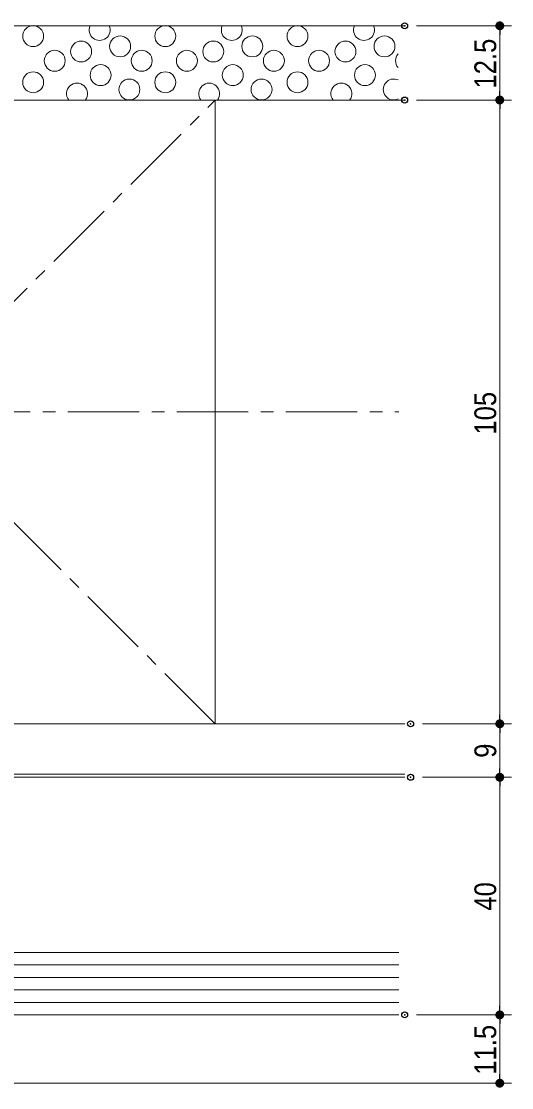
# Model space of a CAD drawing. Units: millimetres, scale not verified. Extents: x -606 to 606, y -304 to 304.
# Drawn here: x 32.2 to 114.7, y -123.8 to 55.8 of the extents above; entities that cross this region are included whole.
import ezdxf
from ezdxf.enums import TextEntityAlignment as Align

# ---------------------------------------------------------------- set-up
doc = ezdxf.new("R2010")
doc.units = ezdxf.units.MM
doc.header["$LTSCALE"] = 2
doc.header["$PDMODE"] = 32
doc.header["$PDSIZE"] = 1
doc.linetypes.add('USER4', pattern=[9.172222, 5.997222, -1.058333, 1.058333, -1.058333])
for name, color, linetype, lineweight in [('0-0_3一般', 7, 'Continuous', 15), ('0-1_2寸法-1', 7, 'Continuous', 15), ('0-2_0', 7, 'Continuous', 25)]:
    doc.layers.add(name, color=color, linetype=linetype, lineweight=lineweight)
doc.layers.add('0-3_Defpoints', color=7, linetype='Continuous')
doc.styles.add('ＭＳ Ｐゴシック', font='')
doc.styles.get('ＭＳ Ｐゴシック').set_extended_font_data('MS PGothic')

# ---------------------------------------------------------------- blocks, each defined once
blk = doc.blocks.new('_Dot')
at = {"layer": '0-2_0'}
blk.add_line((-1, 0), (-2, 0), dxfattribs=at)
for points in [[(0, 0), (-1, 0), (-0.992, 0.125)], [(0, 0), (-0.992, -0.125), (-1, 0)], [(0, 0), (-0.992, 0.125), (-0.969, 0.249)], [(0, 0), (-0.969, -0.249), (-0.992, -0.125)], [(0, 0), (-0.969, 0.249), (-0.93, 0.368)], [(0, 0), (-0.93, -0.368), (-0.969, -0.249)], [(0, 0), (-0.93, 0.368), (-0.876, 0.482)], [(0, 0), (-0.876, -0.482), (-0.93, -0.368)], [(0, 0), (-0.876, 0.482), (-0.809, 0.588)], [(0, 0), (-0.809, -0.588), (-0.876, -0.482)], [(0, 0), (-0.809, 0.588), (-0.729, 0.685)], [(0, 0), (-0.729, -0.685), (-0.809, -0.588)], [(0, 0), (-0.729, 0.685), (-0.637, 0.771)], [(0, 0), (-0.637, -0.771), (-0.729, -0.685)], [(0, 0), (-0.637, 0.771), (-0.536, 0.844)], [(0, 0), (-0.536, -0.844), (-0.637, -0.771)], [(0, 0), (-0.536, 0.844), (-0.426, 0.905)], [(0, 0), (-0.426, -0.905), (-0.536, -0.844)], [(0, 0), (-0.426, 0.905), (-0.309, 0.951)], [(0, 0), (-0.309, -0.951), (-0.426, -0.905)], [(0, 0), (-0.309, 0.951), (-0.187, 0.982)], [(0, 0), (-0.187, -0.982), (-0.309, -0.951)], [(0, 0), (-0.187, 0.982), (-0.063, 0.998)], [(0, 0), (-0.063, -0.998), (-0.187, -0.982)], [(0, 0), (-0.063, 0.998), (0.063, 0.998)], [(0, 0), (0.063, -0.998), (-0.063, -0.998)], [(0, 0), (0.063, 0.998), (0.187, 0.982)], [(0, 0), (0.187, 0.982), (0.309, 0.951)], [(0, 0), (0.309, 0.951), (0.426, 0.905)], [(0, 0), (0.426, 0.905), (0.536, 0.844)], [(0, 0), (0.536, 0.844), (0.637, 0.771)], [(0, 0), (0.637, 0.771), (0.729, 0.685)], [(0, 0), (0.729, 0.685), (0.809, 0.588)], [(0, 0), (0.809, 0.588), (0.876, 0.482)], [(0, 0), (0.876, 0.482), (0.93, 0.368)], [(0, 0), (0.93, 0.368), (0.969, 0.249)], [(0, 0), (0.969, 0.249), (0.992, 0.125)], [(0, 0), (0.992, 0.125), (1, 0)], [(0, 0), (0.187, -0.982), (0.063, -0.998)], [(0, 0), (0.309, -0.951), (0.187, -0.982)], [(0, 0), (0.426, -0.905), (0.309, -0.951)], [(0, 0), (0.536, -0.844), (0.426, -0.905)], [(0, 0), (0.637, -0.771), (0.536, -0.844)], [(0, 0), (0.729, -0.685), (0.637, -0.771)], [(0, 0), (0.809, -0.588), (0.729, -0.685)], [(0, 0), (0.876, -0.482), (0.809, -0.588)], [(0, 0), (0.93, -0.368), (0.876, -0.482)], [(0, 0), (0.969, -0.249), (0.93, -0.368)], [(0, 0), (0.992, -0.125), (0.969, -0.249)], [(0, 0), (1, 0), (0.992, -0.125)]]:
    blk.add_solid(points, dxfattribs=at)

msp = doc.modelspace()

# ---------------------------------------------------------------- linework, layer by layer
at = {"layer": '0-0_3一般'}
for p, q in [((-48.75, 55), (96.734, 55)), ((-48.75, 42.5), (96.734, 42.5)), ((64.85, -62.5), (64.85, 42.5)), ((-40.15, -62.5), (96.734, -62.5)), ((-40.15, -71), (96.734, -71)), ((-36.55, -71.5), (96.734, -71.5)), ((-30.75, -101), (95.734, -101)), ((95.734, -103.1), (-30.75, -103.1)), ((95.734, -105.2), (-30.75, -105.2)), ((95.734, -107.3), (-30.75, -107.3)), ((95.734, -109.4), (-30.75, -109.4)), ((-30.75, -111.5), (95.734, -111.5))]:
    msp.add_line(p, q, dxfattribs=at)
at = {"layer": '0-0_3一般', "linetype": 'USER4'}
for p, q in [((-40.15, -62.5), (64.85, 42.5)), ((64.85, -62.5), (-40.15, 42.5)), ((-455.234, -10), (95.734, -10))]:
    msp.add_line(p, q, dxfattribs=at)
at = {"layer": '0-0_3一般'}
for centre in [(34.213, 53.258), (56.453, 53.258), (78.693, 53.258), (42.288, 50.667), (48.852, 51.531), (64.528, 50.667), (71.092, 51.531), (86.768, 50.667), (93.332, 51.531), (37.84, 49.113), (52.48, 49.113), (60.08, 49.113), (74.72, 49.113), (82.32, 49.113), (34.213, 45.485), (45.57, 46.694), (56.453, 45.485), (67.81, 46.694), (78.693, 45.485), (90.05, 46.694), (50.407, 44.276), (72.647, 44.276)]:
    msp.add_circle(centre, 1.762, dxfattribs=at)
for centre, start, end in [((45.398, 54.295), 156.40173, 23.59827), ((67.638, 54.295), 156.40173, 23.59827), ((89.878, 54.295), 156.40173, 23.59827), ((96.96, 49.113), 139.19081, 220.80919), ((41.597, 43.585), 321.97849, 218.02151), ((63.837, 43.585), 321.97849, 218.02151), ((86.077, 43.585), 321.97849, 218.02151), ((94.887, 44.276), 65.17762, 294.82238)]:
    msp.add_arc(centre, 1.762, start, end, dxfattribs=at)
at = {"layer": '0-1_2寸法-1'}
for p, q in [((98.734, 55), (114.734, 55)), ((112.734, 44.001), (112.734, 53.499)), ((98.734, 42.5), (114.734, 42.5)), ((98.734, 42.5), (114.734, 42.5)), ((112.734, 40.999), (112.734, -60.999)), ((99.734, -62.5), (114.734, -62.5)), ((99.734, -62.5), (114.734, -62.5)), ((112.734, -69.999), (112.734, -64.001)), ((99.734, -71.5), (114.734, -71.5)), ((99.734, -71.5), (114.734, -71.5)), ((112.734, -73.001), (112.734, -109.999)), ((98.734, -111.5), (114.734, -111.5)), ((98.734, -111.5), (114.734, -111.5)), ((112.734, -121.499), (112.734, -113.001)), ((-38.75, -123), (114.734, -123))]:
    msp.add_line(p, q, dxfattribs=at)
at = {"layer": '0-3_Defpoints'}
for p in [(96.734, 55), (112.734, 55), (96.734, 42.5), (97.734, -62.5), (112.734, -62.5), (97.734, -71.5), (96.734, -111.5), (112.734, -111.5)]:
    msp.add_point(p, dxfattribs=at)

# ---------------------------------------------------------------- block references
at = {"layer": '0-1_2寸法-1', "xscale": 0.7503418, "yscale": 0.7503418}
for p, rotation in [((112.734, 55), 90), ((112.734, 42.5), 270), ((112.734, 42.5), 90), ((112.734, -62.5), 270), ((112.734, -62.5), 90), ((112.734, -71.5), 270), ((112.734, -71.5), 90), ((112.734, -111.5), 270), ((112.734, -111.5), 90), ((112.734, -123), 270)]:
    msp.add_blockref('_Dot', p, dxfattribs=dict(at, rotation=rotation))

# ---------------------------------------------------------------- texts
at = {"layer": '0-1_2寸法-1', "style": 'ＭＳ Ｐゴシック', "width": 0.9}
for s, p in [('12.5', (113.23, 44.429)), ('105', (113.23, -13.822)), ('9', (113.239, -68.23)), ('40', (113.23, -93.959)), ('11.5', (113.23, -121.571))]:
    msp.add_text(s, height=3.666, rotation=90, dxfattribs=at).set_placement(p, align=Align.BOTTOM_LEFT)

doc.saveas('drawing.dxf')
